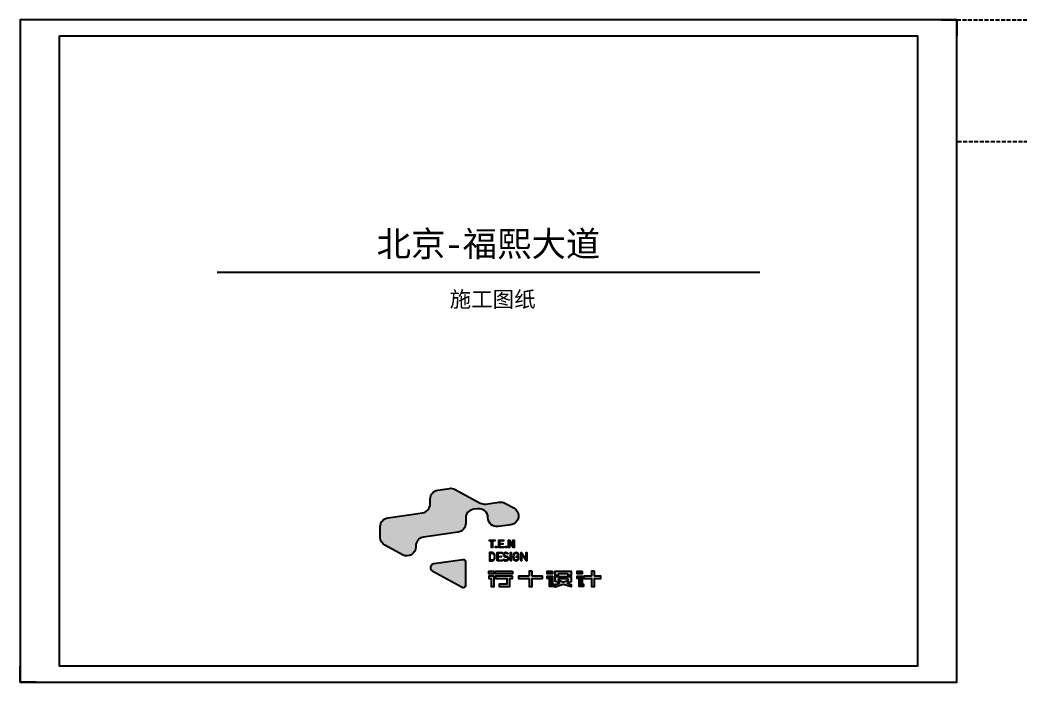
# Paper-space layout '布局' of a CAD drawing. Header units: millimetres. Extents: x -7887 to 894, y 542 to 1297.
# Drawn here: x -7887 to -7253, y 542 to 962 of the extents above; entities that cross this region are included whole.
import ezdxf
from ezdxf.enums import TextEntityAlignment as Align

# ---------------------------------------------------------------- set-up
doc = ezdxf.new("R2010")
doc.units = ezdxf.units.MM
doc.header["$LTSCALE"] = 10
doc.linetypes.add('DASH', pattern=[0.35, 0.25, -0.1])
for name, color, linetype in [('0-118标注', 2, 'Continuous'), ('008-顶面文字标注', 3, 'Continuous'), ('_U+56FE_U+5C42 1', 7, 'Continuous'), ('BJ-材料文字索引', 136, 'DASH'), ('ID_Anno_Dims', 3, 'Continuous'), ('T-TTLB-1', 1, 'Continuous')]:
    doc.layers.add(name, color=color, linetype=linetype)
doc.styles.add('宋体', font='', dxfattribs={"width": 0.8})
doc.styles.get('宋体').set_extended_font_data('SimSun')

psp = doc.layouts.new('布局')

# ---------------------------------------------------------------- hatches: boundary and pattern name
at = {"layer": '_U+56FE_U+5C42 1'}
h = psp.add_hatch(color=8, dxfattribs=at)
h.dxf.hatch_style = 2
edge = h.paths.add_edge_path()
edge.add_spline(control_points=[(-7626.247, 634.894), (-7626.247, 634.894), (-7626.247, 634.894), (-7626.247, 634.894), (-7626.247, 634.894), (-7608.937, 637.326), (-7608.937, 637.326), (-7606.129, 637.721), (-7604.039, 640.121), (-7604.034, 642.957), (-7604.034, 642.957), (-7604.03, 645.211), (-7604.03, 645.211), (-7604.03, 645.211), (-7604.028, 646.202), (-7604.028, 646.202), (-7604.023, 649.038), (-7601.932, 651.438), (-7599.124, 651.833), (-7599.124, 651.833), (-7596.452, 652.208), (-7596.452, 652.208), (-7593.02, 652.69), (-7589.956, 650.022), (-7589.963, 646.557), (-7589.963, 646.557), (-7589.963, 646.557), (-7589.963, 646.557), (-7589.969, 643.091), (-7586.905, 640.423), (-7583.474, 640.905), (-7583.474, 640.905), (-7575.461, 642.031), (-7575.461, 642.031), (-7570.024, 642.795), (-7568.708, 650.052), (-7573.532, 652.676), (-7573.532, 652.676), (-7579.237, 655.78), (-7579.237, 655.78), (-7580.31, 656.363), (-7581.543, 656.587), (-7582.752, 656.417), (-7582.752, 656.417), (-7591.424, 655.198), (-7591.424, 655.198), (-7592.633, 655.028), (-7593.865, 655.251), (-7594.938, 655.835), (-7594.938, 655.835), (-7610.811, 664.47), (-7610.811, 664.47), (-7611.884, 665.053), (-7613.116, 665.277), (-7614.326, 665.107), (-7614.326, 665.107), (-7621.637, 664.079), (-7621.637, 664.079), (-7624.445, 663.684), (-7626.535, 661.284), (-7626.54, 658.449), (-7626.54, 658.449), (-7626.546, 655.203), (-7626.546, 655.203), (-7626.552, 652.367), (-7628.642, 649.967), (-7631.45, 649.573), (-7631.45, 649.573), (-7653.258, 646.508), (-7653.258, 646.508), (-7656.066, 646.113), (-7658.156, 643.713), (-7658.161, 640.878), (-7658.161, 640.878), (-7658.174, 634.029), (-7658.174, 634.029), (-7658.178, 631.938), (-7657.036, 630.014), (-7655.2, 629.015), (-7655.2, 629.015), (-7644.069, 622.959), (-7644.069, 622.959), (-7640.277, 620.897), (-7635.658, 623.636), (-7635.65, 627.953), (-7635.65, 627.953), (-7635.649, 628.631), (-7635.649, 628.631), (-7635.644, 631.467), (-7633.553, 633.867), (-7630.745, 634.261), (-7630.745, 634.261), (-7626.247, 634.894), (-7626.247, 634.894)], knot_values=[0, 0, 0, 0, 1, 1, 1, 2, 2, 2, 3, 3, 3, 4, 4, 4, 5, 5, 5, 6, 6, 6, 7, 7, 7, 8, 8, 8, 9, 9, 9, 10, 10, 10, 11, 11, 11, 12, 12, 12, 13, 13, 13, 14, 14, 14, 15, 15, 15, 16, 16, 16, 17, 17, 17, 18, 18, 18, 19, 19, 19, 20, 20, 20, 21, 21, 21, 22, 22, 22, 23, 23, 23, 24, 24, 24, 25, 25, 25, 26, 26, 26, 27, 27, 27, 28, 28, 28, 29, 29, 29, 30, 30, 30, 31, 31, 31, 31], degree=3, periodic=0)
at = {"layer": '_U+56FE_U+5C42 1', "lineweight": 0}
h = psp.add_hatch(color=8, dxfattribs=at)
h.dxf.hatch_style = 2
h.paths.add_polyline_path([(-7586.794, 631.556), (-7586.794, 627.323), (-7587.795, 627.323), (-7587.795, 631.556), (-7589.134, 631.556), (-7589.134, 632.449), (-7585.455, 632.449), (-7585.455, 631.556)])
h = psp.add_hatch(color=8, dxfattribs=at)
h.dxf.hatch_style = 2
h.paths.add_polyline_path([(-7585.39, 627.323), (-7585.39, 628.388), (-7584.317, 628.388), (-7584.317, 627.323)])
h = psp.add_hatch(color=8, dxfattribs=at)
h.dxf.hatch_style = 2
h.paths.add_polyline_path([(-7583.295, 627.323), (-7583.295, 632.449), (-7579.918, 632.449), (-7579.918, 631.556), (-7582.294, 631.556), (-7582.294, 630.354), (-7580.271, 630.354), (-7580.271, 629.461), (-7582.294, 629.461), (-7582.294, 628.216), (-7579.918, 628.216), (-7579.918, 627.323)])
h = psp.add_hatch(color=8, dxfattribs=at)
h.dxf.hatch_style = 2
h.paths.add_polyline_path([(-7579.111, 627.323), (-7579.111, 628.388), (-7578.039, 628.388), (-7578.039, 627.323)])
h = psp.add_hatch(color=8, dxfattribs=at)
h.dxf.hatch_style = 2
h.paths.add_polyline_path([(-7573.985, 627.323), (-7576.016, 630.469), (-7576.016, 627.323), (-7577.016, 627.323), (-7577.016, 632.449), (-7576.124, 632.449), (-7574.093, 629.31), (-7574.093, 632.449), (-7573.093, 632.449), (-7573.093, 627.323)])
at = {"layer": '_U+56FE_U+5C42 1'}
h = psp.add_hatch(color=8, dxfattribs=at)
h.dxf.hatch_style = 2
edge = h.paths.add_edge_path()
edge.add_spline(control_points=[(-7585.968, 619.701), (-7586.27, 619.4), (-7586.714, 619.235), (-7587.245, 619.235), (-7587.245, 619.235), (-7588.959, 619.235), (-7588.959, 619.235), (-7588.959, 619.235), (-7588.959, 624.341), (-7588.959, 624.341), (-7588.959, 624.341), (-7587.245, 624.341), (-7587.245, 624.341), (-7586.714, 624.341), (-7586.27, 624.176), (-7585.968, 623.875), (-7585.452, 623.358), (-7585.473, 622.548), (-7585.473, 621.859), (-7585.473, 621.171), (-7585.452, 620.217), (-7585.968, 619.701)], knot_values=[0, 0, 0, 0, 1, 1, 1, 2, 2, 2, 3, 3, 3, 4, 4, 4, 5, 5, 5, 6, 6, 6, 7, 7, 7, 7], degree=3, periodic=0)
edge = h.paths.add_edge_path()
edge.add_spline(control_points=[(-7586.241, 623.602), (-7586.535, 623.903), (-7586.929, 623.997), (-7587.338, 623.997), (-7587.338, 623.997), (-7588.571, 623.997), (-7588.571, 623.997), (-7588.571, 623.997), (-7588.571, 619.579), (-7588.571, 619.579), (-7588.571, 619.579), (-7587.338, 619.579), (-7587.338, 619.579), (-7586.929, 619.579), (-7586.535, 619.672), (-7586.241, 619.973), (-7585.832, 620.389), (-7585.861, 621.293), (-7585.861, 621.859), (-7585.861, 622.426), (-7585.832, 623.186), (-7586.241, 623.602)], knot_values=[0, 0, 0, 0, 1, 1, 1, 2, 2, 2, 3, 3, 3, 4, 4, 4, 5, 5, 5, 6, 6, 6, 7, 7, 7, 7], degree=3, periodic=0)
h = psp.add_hatch(color=8, dxfattribs=at)
h.dxf.hatch_style = 2
h.paths.add_polyline_path([(-7584.097, 619.235), (-7584.097, 624.341), (-7580.999, 624.341), (-7580.999, 623.997), (-7583.71, 623.997), (-7583.71, 621.981), (-7581.401, 621.981), (-7581.401, 621.637), (-7583.71, 621.637), (-7583.71, 619.579), (-7580.999, 619.579), (-7580.999, 619.235)])
h = psp.add_hatch(color=8, dxfattribs=at)
h.dxf.hatch_style = 2
h.paths.add_polyline_path([(-7575.6, 619.235), (-7575.6, 624.341), (-7575.213, 624.341), (-7575.213, 619.235)])
h = psp.add_hatch(color=8, dxfattribs=at)
h.dxf.hatch_style = 2
edge = h.paths.add_edge_path()
edge.add_spline(control_points=[(-7570.746, 619.78), (-7571.083, 619.407), (-7571.57, 619.192), (-7572.087, 619.192), (-7572.567, 619.192), (-7573.026, 619.378), (-7573.363, 619.715), (-7573.829, 620.181), (-7573.837, 620.633), (-7573.837, 621.788), (-7573.837, 622.942), (-7573.829, 623.394), (-7573.363, 623.86), (-7573.026, 624.197), (-7572.567, 624.384), (-7572.087, 624.384), (-7571.19, 624.384), (-7570.502, 623.796), (-7570.344, 622.892), (-7570.344, 622.892), (-7570.731, 622.892), (-7570.731, 622.892), (-7570.882, 623.595), (-7571.398, 624.04), (-7572.087, 624.04), (-7572.452, 624.04), (-7572.797, 623.903), (-7573.055, 623.645), (-7573.421, 623.279), (-7573.449, 622.885), (-7573.449, 621.788), (-7573.449, 620.69), (-7573.421, 620.296), (-7573.055, 619.93), (-7572.797, 619.672), (-7572.452, 619.536), (-7572.087, 619.536), (-7571.685, 619.536), (-7571.291, 619.708), (-7571.025, 620.031), (-7570.803, 620.303), (-7570.717, 620.604), (-7570.717, 621.042), (-7570.717, 621.042), (-7570.717, 621.501), (-7570.717, 621.501), (-7570.717, 621.501), (-7572.087, 621.501), (-7572.087, 621.501), (-7572.087, 621.501), (-7572.087, 621.845), (-7572.087, 621.845), (-7572.087, 621.845), (-7570.33, 621.845), (-7570.33, 621.845), (-7570.33, 621.845), (-7570.33, 621.013), (-7570.33, 621.013), (-7570.33, 620.482), (-7570.445, 620.102), (-7570.746, 619.78)], knot_values=[0, 0, 0, 0, 1, 1, 1, 2, 2, 2, 3, 3, 3, 4, 4, 4, 5, 5, 5, 6, 6, 6, 7, 7, 7, 8, 8, 8, 9, 9, 9, 10, 10, 10, 11, 11, 11, 12, 12, 12, 13, 13, 13, 14, 14, 14, 15, 15, 15, 16, 16, 16, 17, 17, 17, 18, 18, 18, 19, 19, 19, 20, 20, 20, 20], degree=3, periodic=0)
h = psp.add_hatch(color=8, dxfattribs=at)
h.dxf.hatch_style = 2
h.paths.add_polyline_path([(-7565.633, 619.235), (-7568.581, 623.674), (-7568.581, 619.235), (-7568.968, 619.235), (-7568.968, 624.341), (-7568.581, 624.341), (-7565.633, 619.916), (-7565.633, 624.341), (-7565.246, 624.341), (-7565.246, 619.235)])
h = psp.add_hatch(color=251, dxfattribs=at)
h.dxf.hatch_style = 2
edge = h.paths.add_edge_path()
edge.add_spline(control_points=[(-7605.755, 619.999), (-7605.755, 619.999), (-7624.34, 617.387), (-7624.34, 617.387), (-7624.67, 617.341), (-7624.975, 617.186), (-7625.211, 616.951), (-7626.819, 615.348), (-7626.294, 613.177), (-7624.764, 612.345), (-7624.764, 612.345), (-7606.263, 602.281), (-7606.263, 602.281), (-7605.32, 601.768), (-7604.17, 602.449), (-7604.168, 603.523), (-7604.168, 603.523), (-7604.14, 618.593), (-7604.14, 618.593), (-7604.139, 619.455), (-7604.901, 620.119), (-7605.755, 619.999)], knot_values=[0, 0, 0, 0, 1, 1, 1, 2, 2, 2, 3, 3, 3, 4, 4, 4, 5, 5, 5, 6, 6, 6, 7, 7, 7, 7], degree=3, periodic=0)
h = psp.add_hatch(color=8, dxfattribs=at)
h.paths.add_polyline_path([(-7574.272, 612.507), (-7574.272, 610.992), (-7585.082, 610.992), (-7585.082, 612.507)])
h.paths.add_polyline_path([(-7586.067, 612.507), (-7586.067, 610.992), (-7589.35, 610.992), (-7589.35, 612.507)])
edge = h.paths.add_edge_path()
edge.add_spline(control_points=[(-7586.067, 609.498), (-7586.067, 609.498), (-7586.067, 609.473), (-7586.067, 609.473), (-7586.067, 609.473), (-7586.067, 602.933), (-7586.067, 602.933), (-7586.067, 602.933), (-7587.961, 602.933), (-7587.961, 602.933), (-7587.961, 602.933), (-7587.961, 607.783), (-7587.961, 607.783), (-7587.961, 607.893), (-7588.05, 607.983), (-7588.161, 607.983), (-7588.161, 607.983), (-7589.35, 607.983), (-7589.35, 607.983), (-7589.35, 607.983), (-7589.35, 609.498), (-7589.35, 609.498), (-7589.35, 609.498), (-7586.067, 609.498), (-7586.067, 609.498)], knot_values=[0, 0, 0, 0, 1, 1, 1, 2, 2, 2, 3, 3, 3, 4, 4, 4, 5, 5, 5, 6, 6, 6, 7, 7, 7, 8, 8, 8, 8], degree=3, periodic=0)
edge = h.paths.add_edge_path()
edge.add_spline(control_points=[(-7574.272, 609.473), (-7574.272, 609.473), (-7574.272, 607.958), (-7574.272, 607.958), (-7574.272, 607.958), (-7575.848, 607.958), (-7575.848, 607.958), (-7575.959, 607.958), (-7576.048, 607.868), (-7576.048, 607.758), (-7576.048, 607.758), (-7576.048, 602.945), (-7576.048, 602.945), (-7576.048, 602.945), (-7582.808, 602.933), (-7582.808, 602.933), (-7582.808, 602.933), (-7582.808, 604.322), (-7582.808, 604.322), (-7582.808, 604.322), (-7578.142, 604.322), (-7578.142, 604.322), (-7578.032, 604.322), (-7577.942, 604.411), (-7577.942, 604.522), (-7577.942, 604.522), (-7577.942, 607.758), (-7577.942, 607.758), (-7577.942, 607.868), (-7578.032, 607.958), (-7578.142, 607.958), (-7578.142, 607.958), (-7585.082, 607.958), (-7585.082, 607.958), (-7585.082, 607.958), (-7585.082, 609.473), (-7585.082, 609.473), (-7585.082, 609.473), (-7574.272, 609.473), (-7574.272, 609.473)], knot_values=[0, 0, 0, 0, 1, 1, 1, 2, 2, 2, 3, 3, 3, 4, 4, 4, 5, 5, 5, 6, 6, 6, 7, 7, 7, 8, 8, 8, 9, 9, 9, 10, 10, 10, 11, 11, 11, 12, 12, 12, 13, 13, 13, 13], degree=3, periodic=0)
h = psp.add_hatch(color=8, dxfattribs=at)
edge = h.paths.add_edge_path()
edge.add_spline(control_points=[(-7561.997, 612.507), (-7561.997, 612.507), (-7561.997, 609.706), (-7561.997, 609.706), (-7561.997, 609.584), (-7561.899, 609.485), (-7561.777, 609.485), (-7561.777, 609.485), (-7555.42, 609.485), (-7555.42, 609.485), (-7555.42, 609.485), (-7555.42, 607.97), (-7555.42, 607.97), (-7555.42, 607.97), (-7561.777, 607.97), (-7561.777, 607.97), (-7561.899, 607.97), (-7561.997, 607.871), (-7561.997, 607.75), (-7561.997, 607.75), (-7561.997, 602.933), (-7561.997, 602.933), (-7561.997, 602.933), (-7563.891, 602.933), (-7563.891, 602.933), (-7563.891, 602.933), (-7563.891, 607.75), (-7563.891, 607.75), (-7563.891, 607.871), (-7563.99, 607.97), (-7564.112, 607.97), (-7564.112, 607.97), (-7570.469, 607.97), (-7570.469, 607.97), (-7570.469, 607.97), (-7570.469, 609.485), (-7570.469, 609.485), (-7570.469, 609.485), (-7564.112, 609.485), (-7564.112, 609.485), (-7563.99, 609.485), (-7563.891, 609.584), (-7563.891, 609.706), (-7563.891, 609.706), (-7563.891, 612.507), (-7563.891, 612.507), (-7563.891, 612.507), (-7561.997, 612.507), (-7561.997, 612.507)], knot_values=[0, 0, 0, 0, 1, 1, 1, 2, 2, 2, 3, 3, 3, 4, 4, 4, 5, 5, 5, 6, 6, 6, 7, 7, 7, 8, 8, 8, 9, 9, 9, 10, 10, 10, 11, 11, 11, 12, 12, 12, 13, 13, 13, 14, 14, 14, 15, 15, 15, 16, 16, 16, 16], degree=3, periodic=0)
for points in [[(-7549.036, 612.507), (-7549.036, 610.992), (-7552.318, 610.992), (-7552.318, 612.507)], [(-7530.155, 612.507), (-7530.155, 610.992), (-7533.438, 610.992), (-7533.438, 612.507)]]:
    psp.add_hatch(color=8, dxfattribs=at).paths.add_polyline_path(points)
h = psp.add_hatch(color=8, dxfattribs=at)
edge = h.paths.add_edge_path()
edge.add_spline(control_points=[(-7548.836, 604.448), (-7548.946, 604.448), (-7549.036, 604.537), (-7549.036, 604.648), (-7549.036, 604.648), (-7549.036, 609.473), (-7549.036, 609.473), (-7549.036, 609.473), (-7549.036, 609.498), (-7549.036, 609.498), (-7549.036, 609.498), (-7552.318, 609.498), (-7552.318, 609.498), (-7552.318, 609.498), (-7552.318, 607.983), (-7552.318, 607.983), (-7552.318, 607.983), (-7551.13, 607.983), (-7551.13, 607.983), (-7551.019, 607.983), (-7550.93, 607.893), (-7550.93, 607.783), (-7550.93, 607.783), (-7550.93, 602.933), (-7550.93, 602.933), (-7550.93, 602.933), (-7550.918, 602.933), (-7550.918, 602.933), (-7550.918, 602.933), (-7549.036, 602.933), (-7549.036, 602.933), (-7549.036, 602.933), (-7548.227, 602.933), (-7548.227, 602.933), (-7548.227, 602.933), (-7548.227, 604.448), (-7548.227, 604.448), (-7548.227, 604.448), (-7548.836, 604.448), (-7548.836, 604.448)], knot_values=[0, 0, 0, 0, 1, 1, 1, 2, 2, 2, 3, 3, 3, 4, 4, 4, 5, 5, 5, 6, 6, 6, 7, 7, 7, 8, 8, 8, 9, 9, 9, 10, 10, 10, 11, 11, 11, 12, 12, 12, 13, 13, 13, 13], degree=3, periodic=0)
h = psp.add_hatch(color=8, dxfattribs=at)
edge = h.paths.add_edge_path()
edge.add_spline(control_points=[(-7547.227, 612.507), (-7547.227, 612.507), (-7547.227, 612.507), (-7547.227, 612.507), (-7547.227, 612.507), (-7547.235, 612.507), (-7547.235, 612.507), (-7547.235, 612.507), (-7547.235, 612.496), (-7547.235, 612.496), (-7547.235, 612.496), (-7547.235, 609.887), (-7547.235, 609.887), (-7547.235, 609.887), (-7547.235, 609.876), (-7547.235, 609.876), (-7547.235, 609.876), (-7545.352, 609.876), (-7545.352, 609.876), (-7545.352, 609.876), (-7545.352, 610.792), (-7545.352, 610.792), (-7545.352, 610.902), (-7545.262, 610.992), (-7545.152, 610.992), (-7545.152, 610.992), (-7539.323, 610.992), (-7539.323, 610.992), (-7539.213, 610.992), (-7539.123, 610.902), (-7539.123, 610.792), (-7539.123, 610.792), (-7539.123, 609.876), (-7539.123, 609.876), (-7539.123, 609.876), (-7537.24, 609.876), (-7537.24, 609.876), (-7537.24, 609.876), (-7537.24, 609.887), (-7537.24, 609.887), (-7537.24, 609.887), (-7537.24, 610.992), (-7537.24, 610.992), (-7537.24, 610.992), (-7537.24, 612.496), (-7537.24, 612.496), (-7537.24, 612.496), (-7537.24, 612.507), (-7537.24, 612.507), (-7537.24, 612.507), (-7537.24, 612.507), (-7537.24, 612.507), (-7537.24, 612.507), (-7547.227, 612.507), (-7547.227, 612.507)], knot_values=[0, 0, 0, 0, 1, 1, 1, 2, 2, 2, 3, 3, 3, 4, 4, 4, 5, 5, 5, 6, 6, 6, 7, 7, 7, 8, 8, 8, 9, 9, 9, 10, 10, 10, 11, 11, 11, 12, 12, 12, 13, 13, 13, 14, 14, 14, 15, 15, 15, 16, 16, 16, 17, 17, 17, 18, 18, 18, 18], degree=3, periodic=0)
h = psp.add_hatch(color=8, dxfattribs=at)
edge = h.paths.add_edge_path()
edge.add_spline(control_points=[(-7537.24, 609.24), (-7537.24, 609.24), (-7537.241, 609.24), (-7537.241, 609.24), (-7537.241, 609.24), (-7539.123, 609.24), (-7539.123, 609.24), (-7539.123, 609.24), (-7545.352, 609.24), (-7545.352, 609.24), (-7545.352, 609.24), (-7547.227, 609.24), (-7547.227, 609.24), (-7547.227, 609.24), (-7547.235, 609.24), (-7547.235, 609.24), (-7547.235, 609.24), (-7547.235, 606.231), (-7547.235, 606.231), (-7547.235, 606.231), (-7547.227, 606.231), (-7547.227, 606.231), (-7547.227, 606.231), (-7547.227, 605.97), (-7547.227, 605.97), (-7547.227, 605.97), (-7544.618, 605.094), (-7544.618, 605.094), (-7544.563, 605.076), (-7544.563, 604.999), (-7544.618, 604.981), (-7544.618, 604.981), (-7547.235, 604.102), (-7547.235, 604.102), (-7547.235, 604.102), (-7547.235, 602.52), (-7547.235, 602.52), (-7547.235, 602.52), (-7542.156, 604.225), (-7542.156, 604.225), (-7542.115, 604.239), (-7542.07, 604.239), (-7542.029, 604.225), (-7542.029, 604.225), (-7537.24, 602.617), (-7537.24, 602.617), (-7537.24, 602.617), (-7537.24, 604.199), (-7537.24, 604.199), (-7537.24, 604.199), (-7539.567, 604.981), (-7539.567, 604.981), (-7539.622, 604.999), (-7539.622, 605.076), (-7539.567, 605.094), (-7539.567, 605.094), (-7537.24, 605.876), (-7537.24, 605.876), (-7537.24, 605.876), (-7537.24, 606.231), (-7537.24, 606.231), (-7537.24, 606.231), (-7537.24, 606.231), (-7537.24, 606.231), (-7537.24, 606.231), (-7537.24, 609.24), (-7537.24, 609.24)], knot_values=[0, 0, 0, 0, 1, 1, 1, 2, 2, 2, 3, 3, 3, 4, 4, 4, 5, 5, 5, 6, 6, 6, 7, 7, 7, 8, 8, 8, 9, 9, 9, 10, 10, 10, 11, 11, 11, 12, 12, 12, 13, 13, 13, 14, 14, 14, 15, 15, 15, 16, 16, 16, 17, 17, 17, 18, 18, 18, 19, 19, 19, 20, 20, 20, 21, 21, 21, 22, 22, 22, 22], degree=3, periodic=0)
edge = h.paths.add_edge_path()
edge.add_spline(control_points=[(-7542.156, 605.85), (-7542.156, 605.85), (-7545.216, 606.877), (-7545.216, 606.877), (-7545.297, 606.905), (-7545.352, 606.981), (-7545.352, 607.067), (-7545.352, 607.067), (-7545.352, 607.525), (-7545.352, 607.525), (-7545.352, 607.636), (-7545.263, 607.725), (-7545.152, 607.725), (-7545.152, 607.725), (-7539.323, 607.725), (-7539.323, 607.725), (-7539.212, 607.725), (-7539.123, 607.636), (-7539.123, 607.525), (-7539.123, 607.525), (-7539.123, 606.97), (-7539.123, 606.97), (-7539.123, 606.884), (-7539.178, 606.807), (-7539.259, 606.78), (-7539.259, 606.78), (-7542.029, 605.85), (-7542.029, 605.85), (-7542.07, 605.836), (-7542.115, 605.836), (-7542.156, 605.85)], knot_values=[0, 0, 0, 0, 1, 1, 1, 2, 2, 2, 3, 3, 3, 4, 4, 4, 5, 5, 5, 6, 6, 6, 7, 7, 7, 8, 8, 8, 9, 9, 9, 10, 10, 10, 10], degree=3, periodic=0)
h = psp.add_hatch(color=8, dxfattribs=at)
edge = h.paths.add_edge_path()
edge.add_spline(control_points=[(-7529.955, 604.448), (-7530.066, 604.448), (-7530.155, 604.537), (-7530.155, 604.648), (-7530.155, 604.648), (-7530.155, 609.473), (-7530.155, 609.473), (-7530.155, 609.473), (-7530.155, 609.498), (-7530.155, 609.498), (-7530.155, 609.498), (-7533.438, 609.498), (-7533.438, 609.498), (-7533.438, 609.498), (-7533.438, 607.983), (-7533.438, 607.983), (-7533.438, 607.983), (-7532.249, 607.983), (-7532.249, 607.983), (-7532.138, 607.983), (-7532.049, 607.893), (-7532.049, 607.783), (-7532.049, 607.783), (-7532.049, 602.933), (-7532.049, 602.933), (-7532.049, 602.933), (-7532.038, 602.933), (-7532.038, 602.933), (-7532.038, 602.933), (-7530.155, 602.933), (-7530.155, 602.933), (-7530.155, 602.933), (-7529.347, 602.933), (-7529.347, 602.933), (-7529.347, 602.933), (-7529.347, 604.448), (-7529.347, 604.448), (-7529.347, 604.448), (-7529.955, 604.448), (-7529.955, 604.448)], knot_values=[0, 0, 0, 0, 1, 1, 1, 2, 2, 2, 3, 3, 3, 4, 4, 4, 5, 5, 5, 6, 6, 6, 7, 7, 7, 8, 8, 8, 9, 9, 9, 10, 10, 10, 11, 11, 11, 12, 12, 12, 13, 13, 13, 13], degree=3, periodic=0)
h = psp.add_hatch(color=8, dxfattribs=at)
edge = h.paths.add_edge_path()
edge.add_spline(control_points=[(-7522.366, 612.507), (-7522.366, 612.507), (-7522.366, 609.685), (-7522.366, 609.685), (-7522.366, 609.575), (-7522.277, 609.485), (-7522.166, 609.485), (-7522.166, 609.485), (-7518.389, 609.485), (-7518.389, 609.485), (-7518.389, 609.485), (-7518.389, 607.97), (-7518.389, 607.97), (-7518.389, 607.97), (-7522.166, 607.97), (-7522.166, 607.97), (-7522.277, 607.97), (-7522.366, 607.881), (-7522.366, 607.77), (-7522.366, 607.77), (-7522.366, 602.933), (-7522.366, 602.933), (-7522.366, 602.933), (-7524.26, 602.933), (-7524.26, 602.933), (-7524.26, 602.933), (-7524.26, 607.77), (-7524.26, 607.77), (-7524.26, 607.881), (-7524.35, 607.97), (-7524.46, 607.97), (-7524.46, 607.97), (-7529.196, 607.97), (-7529.196, 607.97), (-7529.196, 607.97), (-7529.196, 609.485), (-7529.196, 609.485), (-7529.196, 609.485), (-7524.46, 609.485), (-7524.46, 609.485), (-7524.35, 609.485), (-7524.26, 609.575), (-7524.26, 609.685), (-7524.26, 609.685), (-7524.26, 612.507), (-7524.26, 612.507), (-7524.26, 612.507), (-7522.366, 612.507), (-7522.366, 612.507)], knot_values=[0, 0, 0, 0, 1, 1, 1, 2, 2, 2, 3, 3, 3, 4, 4, 4, 5, 5, 5, 6, 6, 6, 7, 7, 7, 8, 8, 8, 9, 9, 9, 10, 10, 10, 11, 11, 11, 12, 12, 12, 13, 13, 13, 14, 14, 14, 15, 15, 15, 16, 16, 16, 16], degree=3, periodic=0)

# ---------------------------------------------------------------- linework, layer by layer
at = {"layer": '0-118标注', "color": 8}
psp.add_line((-7761.605, 802.276), (-7417.605, 802.276), dxfattribs=at)
at = {"layer": '008-顶面文字标注', "color": 8}
psp.add_lwpolyline([(-7886.605, 542.276), (-7292.605, 542.276), (-7292.605, 962.276), (-7886.605, 962.276)], close=True, dxfattribs=at)
at = {"layer": '_U+56FE_U+5C42 1', "color": 8, "lineweight": 0}
for points in [[(-7586.794, 631.556), (-7586.794, 627.323), (-7587.795, 627.323), (-7587.795, 631.556), (-7589.134, 631.556), (-7589.134, 632.449), (-7585.455, 632.449), (-7585.455, 631.556), (-7586.794, 631.556)], [(-7585.39, 627.323), (-7585.39, 628.388), (-7584.317, 628.388), (-7584.317, 627.323), (-7585.39, 627.323)], [(-7583.295, 627.323), (-7583.295, 632.449), (-7579.918, 632.449), (-7579.918, 631.556), (-7582.294, 631.556), (-7582.294, 630.354), (-7580.271, 630.354), (-7580.271, 629.461), (-7582.294, 629.461), (-7582.294, 628.216), (-7579.918, 628.216), (-7579.918, 627.323), (-7583.295, 627.323)], [(-7579.111, 627.323), (-7579.111, 628.388), (-7578.039, 628.388), (-7578.039, 627.323), (-7579.111, 627.323)], [(-7573.985, 627.323), (-7576.016, 630.469), (-7576.016, 627.323), (-7577.016, 627.323), (-7577.016, 632.449), (-7576.124, 632.449), (-7574.093, 629.31), (-7574.093, 632.449), (-7573.093, 632.449), (-7573.093, 627.323), (-7573.985, 627.323)]]:
    psp.add_lwpolyline(points, dxfattribs=at)
at = {"layer": '_U+56FE_U+5C42 1', "color": 8}
for points in [[(-7584.097, 619.235), (-7584.097, 624.341), (-7580.999, 624.341), (-7580.999, 623.997), (-7583.71, 623.997), (-7583.71, 621.981), (-7581.401, 621.981), (-7581.401, 621.637), (-7583.71, 621.637), (-7583.71, 619.579), (-7580.999, 619.579), (-7580.999, 619.235), (-7584.097, 619.235)], [(-7575.6, 619.235), (-7575.6, 624.341), (-7575.213, 624.341), (-7575.213, 619.235), (-7575.6, 619.235)], [(-7565.633, 619.235), (-7568.581, 623.674), (-7568.581, 619.235), (-7568.968, 619.235), (-7568.968, 624.341), (-7568.581, 624.341), (-7565.633, 619.916), (-7565.633, 624.341), (-7565.246, 624.341), (-7565.246, 619.235), (-7565.633, 619.235)], [(-7586.067, 612.507), (-7586.067, 610.992), (-7589.35, 610.992), (-7589.35, 612.507), (-7586.067, 612.507)], [(-7574.272, 612.507), (-7574.272, 610.992), (-7585.082, 610.992), (-7585.082, 612.507), (-7574.272, 612.507)], [(-7549.036, 612.507), (-7549.036, 610.992), (-7552.318, 610.992), (-7552.318, 612.507), (-7549.036, 612.507)], [(-7530.155, 612.507), (-7530.155, 610.992), (-7533.438, 610.992), (-7533.438, 612.507), (-7530.155, 612.507)]]:
    psp.add_lwpolyline(points, dxfattribs=at)
for points, knots in [([(-7626.247, 634.894), (-7626.247, 634.894), (-7626.247, 634.894), (-7626.247, 634.894), (-7626.247, 634.894), (-7608.937, 637.326), (-7608.937, 637.326), (-7606.129, 637.721), (-7604.039, 640.121), (-7604.034, 642.957), (-7604.034, 642.957), (-7604.03, 645.211), (-7604.03, 645.211), (-7604.03, 645.211), (-7604.028, 646.202), (-7604.028, 646.202), (-7604.023, 649.038), (-7601.932, 651.438), (-7599.124, 651.833), (-7599.124, 651.833), (-7596.452, 652.208), (-7596.452, 652.208), (-7593.02, 652.69), (-7589.956, 650.022), (-7589.963, 646.557), (-7589.963, 646.557), (-7589.963, 646.557), (-7589.963, 646.557), (-7589.969, 643.091), (-7586.905, 640.423), (-7583.474, 640.905), (-7583.474, 640.905), (-7575.461, 642.031), (-7575.461, 642.031), (-7570.024, 642.795), (-7568.708, 650.052), (-7573.532, 652.676), (-7573.532, 652.676), (-7579.237, 655.78), (-7579.237, 655.78), (-7580.31, 656.363), (-7581.543, 656.587), (-7582.752, 656.417), (-7582.752, 656.417), (-7591.424, 655.198), (-7591.424, 655.198), (-7592.633, 655.028), (-7593.865, 655.251), (-7594.938, 655.835), (-7594.938, 655.835), (-7610.811, 664.47), (-7610.811, 664.47), (-7611.884, 665.053), (-7613.116, 665.277), (-7614.326, 665.107), (-7614.326, 665.107), (-7621.637, 664.079), (-7621.637, 664.079), (-7624.445, 663.684), (-7626.535, 661.284), (-7626.54, 658.449), (-7626.54, 658.449), (-7626.546, 655.203), (-7626.546, 655.203), (-7626.552, 652.367), (-7628.642, 649.967), (-7631.45, 649.573), (-7631.45, 649.573), (-7653.258, 646.508), (-7653.258, 646.508), (-7656.066, 646.113), (-7658.156, 643.713), (-7658.161, 640.878), (-7658.161, 640.878), (-7658.174, 634.029), (-7658.174, 634.029), (-7658.178, 631.938), (-7657.036, 630.014), (-7655.2, 629.015), (-7655.2, 629.015), (-7644.069, 622.959), (-7644.069, 622.959), (-7640.277, 620.897), (-7635.658, 623.636), (-7635.65, 627.953), (-7635.65, 627.953), (-7635.649, 628.631), (-7635.649, 628.631), (-7635.644, 631.467), (-7633.553, 633.867), (-7630.745, 634.261), (-7630.745, 634.261), (-7626.247, 634.894), (-7626.247, 634.894)], [0, 0, 0, 0, 1, 1, 1, 2, 2, 2, 3, 3, 3, 4, 4, 4, 5, 5, 5, 6, 6, 6, 7, 7, 7, 8, 8, 8, 9, 9, 9, 10, 10, 10, 11, 11, 11, 12, 12, 12, 13, 13, 13, 14, 14, 14, 15, 15, 15, 16, 16, 16, 17, 17, 17, 18, 18, 18, 19, 19, 19, 20, 20, 20, 21, 21, 21, 22, 22, 22, 23, 23, 23, 24, 24, 24, 25, 25, 25, 26, 26, 26, 27, 27, 27, 28, 28, 28, 29, 29, 29, 30, 30, 30, 31, 31, 31, 31]), ([(-7585.968, 619.701), (-7586.27, 619.4), (-7586.714, 619.235), (-7587.245, 619.235), (-7587.245, 619.235), (-7588.959, 619.235), (-7588.959, 619.235), (-7588.959, 619.235), (-7588.959, 624.341), (-7588.959, 624.341), (-7588.959, 624.341), (-7587.245, 624.341), (-7587.245, 624.341), (-7586.714, 624.341), (-7586.27, 624.176), (-7585.968, 623.875), (-7585.452, 623.358), (-7585.473, 622.548), (-7585.473, 621.859), (-7585.473, 621.171), (-7585.452, 620.217), (-7585.968, 619.701)], [0, 0, 0, 0, 1, 1, 1, 2, 2, 2, 3, 3, 3, 4, 4, 4, 5, 5, 5, 6, 6, 6, 7, 7, 7, 7]), ([(-7586.241, 623.602), (-7586.535, 623.903), (-7586.929, 623.997), (-7587.338, 623.997), (-7587.338, 623.997), (-7588.571, 623.997), (-7588.571, 623.997), (-7588.571, 623.997), (-7588.571, 619.579), (-7588.571, 619.579), (-7588.571, 619.579), (-7587.338, 619.579), (-7587.338, 619.579), (-7586.929, 619.579), (-7586.535, 619.672), (-7586.241, 619.973), (-7585.832, 620.389), (-7585.861, 621.293), (-7585.861, 621.859), (-7585.861, 622.426), (-7585.832, 623.186), (-7586.241, 623.602)], [0, 0, 0, 0, 1, 1, 1, 2, 2, 2, 3, 3, 3, 4, 4, 4, 5, 5, 5, 6, 6, 6, 7, 7, 7, 7]), ([(-7578.533, 619.192), (-7579.293, 619.192), (-7579.766, 619.4), (-7580.232, 619.866), (-7580.232, 619.866), (-7579.96, 620.138), (-7579.96, 620.138), (-7579.501, 619.679), (-7579.128, 619.536), (-7578.511, 619.536), (-7577.708, 619.536), (-7577.199, 619.923), (-7577.199, 620.59), (-7577.199, 620.891), (-7577.292, 621.142), (-7577.479, 621.307), (-7577.665, 621.465), (-7577.802, 621.515), (-7578.217, 621.58), (-7578.217, 621.58), (-7578.812, 621.673), (-7578.812, 621.673), (-7579.2, 621.73), (-7579.508, 621.859), (-7579.723, 622.046), (-7579.996, 622.275), (-7580.125, 622.591), (-7580.125, 622.985), (-7580.125, 623.839), (-7579.515, 624.384), (-7578.54, 624.384), (-7577.909, 624.384), (-7577.507, 624.212), (-7577.07, 623.832), (-7577.07, 623.832), (-7577.321, 623.581), (-7577.321, 623.581), (-7577.636, 623.86), (-7577.952, 624.054), (-7578.562, 624.054), (-7579.3, 624.054), (-7579.745, 623.645), (-7579.745, 623), (-7579.745, 622.706), (-7579.659, 622.483), (-7579.48, 622.333), (-7579.3, 622.182), (-7579.006, 622.06), (-7578.72, 622.017), (-7578.72, 622.017), (-7578.167, 621.931), (-7578.167, 621.931), (-7577.687, 621.859), (-7577.471, 621.773), (-7577.256, 621.594), (-7576.977, 621.365), (-7576.812, 621.013), (-7576.812, 620.604), (-7576.812, 619.744), (-7577.471, 619.192), (-7578.533, 619.192)], [0, 0, 0, 0, 1, 1, 1, 2, 2, 2, 3, 3, 3, 4, 4, 4, 5, 5, 5, 6, 6, 6, 7, 7, 7, 8, 8, 8, 9, 9, 9, 10, 10, 10, 11, 11, 11, 12, 12, 12, 13, 13, 13, 14, 14, 14, 15, 15, 15, 16, 16, 16, 17, 17, 17, 18, 18, 18, 19, 19, 19, 20, 20, 20, 20]), ([(-7570.746, 619.78), (-7571.083, 619.407), (-7571.57, 619.192), (-7572.087, 619.192), (-7572.567, 619.192), (-7573.026, 619.378), (-7573.363, 619.715), (-7573.829, 620.181), (-7573.837, 620.633), (-7573.837, 621.788), (-7573.837, 622.942), (-7573.829, 623.394), (-7573.363, 623.86), (-7573.026, 624.197), (-7572.567, 624.384), (-7572.087, 624.384), (-7571.19, 624.384), (-7570.502, 623.796), (-7570.344, 622.892), (-7570.344, 622.892), (-7570.731, 622.892), (-7570.731, 622.892), (-7570.882, 623.595), (-7571.398, 624.04), (-7572.087, 624.04), (-7572.452, 624.04), (-7572.797, 623.903), (-7573.055, 623.645), (-7573.421, 623.279), (-7573.449, 622.885), (-7573.449, 621.788), (-7573.449, 620.69), (-7573.421, 620.296), (-7573.055, 619.93), (-7572.797, 619.672), (-7572.452, 619.536), (-7572.087, 619.536), (-7571.685, 619.536), (-7571.291, 619.708), (-7571.025, 620.031), (-7570.803, 620.303), (-7570.717, 620.604), (-7570.717, 621.042), (-7570.717, 621.042), (-7570.717, 621.501), (-7570.717, 621.501), (-7570.717, 621.501), (-7572.087, 621.501), (-7572.087, 621.501), (-7572.087, 621.501), (-7572.087, 621.845), (-7572.087, 621.845), (-7572.087, 621.845), (-7570.33, 621.845), (-7570.33, 621.845), (-7570.33, 621.845), (-7570.33, 621.013), (-7570.33, 621.013), (-7570.33, 620.482), (-7570.445, 620.102), (-7570.746, 619.78)], [0, 0, 0, 0, 1, 1, 1, 2, 2, 2, 3, 3, 3, 4, 4, 4, 5, 5, 5, 6, 6, 6, 7, 7, 7, 8, 8, 8, 9, 9, 9, 10, 10, 10, 11, 11, 11, 12, 12, 12, 13, 13, 13, 14, 14, 14, 15, 15, 15, 16, 16, 16, 17, 17, 17, 18, 18, 18, 19, 19, 19, 20, 20, 20, 20]), ([(-7586.067, 609.498), (-7586.067, 609.498), (-7586.067, 609.473), (-7586.067, 609.473), (-7586.067, 609.473), (-7586.067, 602.933), (-7586.067, 602.933), (-7586.067, 602.933), (-7587.961, 602.933), (-7587.961, 602.933), (-7587.961, 602.933), (-7587.961, 607.783), (-7587.961, 607.783), (-7587.961, 607.893), (-7588.05, 607.983), (-7588.161, 607.983), (-7588.161, 607.983), (-7589.35, 607.983), (-7589.35, 607.983), (-7589.35, 607.983), (-7589.35, 609.498), (-7589.35, 609.498), (-7589.35, 609.498), (-7586.067, 609.498), (-7586.067, 609.498)], [0, 0, 0, 0, 1, 1, 1, 2, 2, 2, 3, 3, 3, 4, 4, 4, 5, 5, 5, 6, 6, 6, 7, 7, 7, 8, 8, 8, 8]), ([(-7574.272, 609.473), (-7574.272, 609.473), (-7574.272, 607.958), (-7574.272, 607.958), (-7574.272, 607.958), (-7575.848, 607.958), (-7575.848, 607.958), (-7575.959, 607.958), (-7576.048, 607.868), (-7576.048, 607.758), (-7576.048, 607.758), (-7576.048, 602.945), (-7576.048, 602.945), (-7576.048, 602.945), (-7582.808, 602.933), (-7582.808, 602.933), (-7582.808, 602.933), (-7582.808, 604.322), (-7582.808, 604.322), (-7582.808, 604.322), (-7578.142, 604.322), (-7578.142, 604.322), (-7578.032, 604.322), (-7577.942, 604.411), (-7577.942, 604.522), (-7577.942, 604.522), (-7577.942, 607.758), (-7577.942, 607.758), (-7577.942, 607.868), (-7578.032, 607.958), (-7578.142, 607.958), (-7578.142, 607.958), (-7585.082, 607.958), (-7585.082, 607.958), (-7585.082, 607.958), (-7585.082, 609.473), (-7585.082, 609.473), (-7585.082, 609.473), (-7574.272, 609.473), (-7574.272, 609.473)], [0, 0, 0, 0, 1, 1, 1, 2, 2, 2, 3, 3, 3, 4, 4, 4, 5, 5, 5, 6, 6, 6, 7, 7, 7, 8, 8, 8, 9, 9, 9, 10, 10, 10, 11, 11, 11, 12, 12, 12, 13, 13, 13, 13]), ([(-7561.997, 612.507), (-7561.997, 612.507), (-7561.997, 609.706), (-7561.997, 609.706), (-7561.997, 609.584), (-7561.899, 609.485), (-7561.777, 609.485), (-7561.777, 609.485), (-7555.42, 609.485), (-7555.42, 609.485), (-7555.42, 609.485), (-7555.42, 607.97), (-7555.42, 607.97), (-7555.42, 607.97), (-7561.777, 607.97), (-7561.777, 607.97), (-7561.899, 607.97), (-7561.997, 607.871), (-7561.997, 607.75), (-7561.997, 607.75), (-7561.997, 602.933), (-7561.997, 602.933), (-7561.997, 602.933), (-7563.891, 602.933), (-7563.891, 602.933), (-7563.891, 602.933), (-7563.891, 607.75), (-7563.891, 607.75), (-7563.891, 607.871), (-7563.99, 607.97), (-7564.112, 607.97), (-7564.112, 607.97), (-7570.469, 607.97), (-7570.469, 607.97), (-7570.469, 607.97), (-7570.469, 609.485), (-7570.469, 609.485), (-7570.469, 609.485), (-7564.112, 609.485), (-7564.112, 609.485), (-7563.99, 609.485), (-7563.891, 609.584), (-7563.891, 609.706), (-7563.891, 609.706), (-7563.891, 612.507), (-7563.891, 612.507), (-7563.891, 612.507), (-7561.997, 612.507), (-7561.997, 612.507)], [0, 0, 0, 0, 1, 1, 1, 2, 2, 2, 3, 3, 3, 4, 4, 4, 5, 5, 5, 6, 6, 6, 7, 7, 7, 8, 8, 8, 9, 9, 9, 10, 10, 10, 11, 11, 11, 12, 12, 12, 13, 13, 13, 14, 14, 14, 15, 15, 15, 16, 16, 16, 16]), ([(-7548.836, 604.448), (-7548.946, 604.448), (-7549.036, 604.537), (-7549.036, 604.648), (-7549.036, 604.648), (-7549.036, 609.473), (-7549.036, 609.473), (-7549.036, 609.473), (-7549.036, 609.498), (-7549.036, 609.498), (-7549.036, 609.498), (-7552.318, 609.498), (-7552.318, 609.498), (-7552.318, 609.498), (-7552.318, 607.983), (-7552.318, 607.983), (-7552.318, 607.983), (-7551.13, 607.983), (-7551.13, 607.983), (-7551.019, 607.983), (-7550.93, 607.893), (-7550.93, 607.783), (-7550.93, 607.783), (-7550.93, 602.933), (-7550.93, 602.933), (-7550.93, 602.933), (-7550.918, 602.933), (-7550.918, 602.933), (-7550.918, 602.933), (-7549.036, 602.933), (-7549.036, 602.933), (-7549.036, 602.933), (-7548.227, 602.933), (-7548.227, 602.933), (-7548.227, 602.933), (-7548.227, 604.448), (-7548.227, 604.448), (-7548.227, 604.448), (-7548.836, 604.448), (-7548.836, 604.448)], [0, 0, 0, 0, 1, 1, 1, 2, 2, 2, 3, 3, 3, 4, 4, 4, 5, 5, 5, 6, 6, 6, 7, 7, 7, 8, 8, 8, 9, 9, 9, 10, 10, 10, 11, 11, 11, 12, 12, 12, 13, 13, 13, 13]), ([(-7547.227, 612.507), (-7547.227, 612.507), (-7547.227, 612.507), (-7547.227, 612.507), (-7547.227, 612.507), (-7547.235, 612.507), (-7547.235, 612.507), (-7547.235, 612.507), (-7547.235, 612.496), (-7547.235, 612.496), (-7547.235, 612.496), (-7547.235, 609.887), (-7547.235, 609.887), (-7547.235, 609.887), (-7547.235, 609.876), (-7547.235, 609.876), (-7547.235, 609.876), (-7545.352, 609.876), (-7545.352, 609.876), (-7545.352, 609.876), (-7545.352, 610.792), (-7545.352, 610.792), (-7545.352, 610.902), (-7545.262, 610.992), (-7545.152, 610.992), (-7545.152, 610.992), (-7539.323, 610.992), (-7539.323, 610.992), (-7539.213, 610.992), (-7539.123, 610.902), (-7539.123, 610.792), (-7539.123, 610.792), (-7539.123, 609.876), (-7539.123, 609.876), (-7539.123, 609.876), (-7537.24, 609.876), (-7537.24, 609.876), (-7537.24, 609.876), (-7537.24, 609.887), (-7537.24, 609.887), (-7537.24, 609.887), (-7537.24, 610.992), (-7537.24, 610.992), (-7537.24, 610.992), (-7537.24, 612.496), (-7537.24, 612.496), (-7537.24, 612.496), (-7537.24, 612.507), (-7537.24, 612.507), (-7537.24, 612.507), (-7537.24, 612.507), (-7537.24, 612.507), (-7537.24, 612.507), (-7547.227, 612.507), (-7547.227, 612.507)], [0, 0, 0, 0, 1, 1, 1, 2, 2, 2, 3, 3, 3, 4, 4, 4, 5, 5, 5, 6, 6, 6, 7, 7, 7, 8, 8, 8, 9, 9, 9, 10, 10, 10, 11, 11, 11, 12, 12, 12, 13, 13, 13, 14, 14, 14, 15, 15, 15, 16, 16, 16, 17, 17, 17, 18, 18, 18, 18]), ([(-7537.24, 609.24), (-7537.24, 609.24), (-7537.241, 609.24), (-7537.241, 609.24), (-7537.241, 609.24), (-7539.123, 609.24), (-7539.123, 609.24), (-7539.123, 609.24), (-7545.352, 609.24), (-7545.352, 609.24), (-7545.352, 609.24), (-7547.227, 609.24), (-7547.227, 609.24), (-7547.227, 609.24), (-7547.235, 609.24), (-7547.235, 609.24), (-7547.235, 609.24), (-7547.235, 606.231), (-7547.235, 606.231), (-7547.235, 606.231), (-7547.227, 606.231), (-7547.227, 606.231), (-7547.227, 606.231), (-7547.227, 605.97), (-7547.227, 605.97), (-7547.227, 605.97), (-7544.618, 605.094), (-7544.618, 605.094), (-7544.563, 605.076), (-7544.563, 604.999), (-7544.618, 604.981), (-7544.618, 604.981), (-7547.235, 604.102), (-7547.235, 604.102), (-7547.235, 604.102), (-7547.235, 602.52), (-7547.235, 602.52), (-7547.235, 602.52), (-7542.156, 604.225), (-7542.156, 604.225), (-7542.115, 604.239), (-7542.07, 604.239), (-7542.029, 604.225), (-7542.029, 604.225), (-7537.24, 602.617), (-7537.24, 602.617), (-7537.24, 602.617), (-7537.24, 604.199), (-7537.24, 604.199), (-7537.24, 604.199), (-7539.567, 604.981), (-7539.567, 604.981), (-7539.622, 604.999), (-7539.622, 605.076), (-7539.567, 605.094), (-7539.567, 605.094), (-7537.24, 605.876), (-7537.24, 605.876), (-7537.24, 605.876), (-7537.24, 606.231), (-7537.24, 606.231), (-7537.24, 606.231), (-7537.24, 606.231), (-7537.24, 606.231), (-7537.24, 606.231), (-7537.24, 609.24), (-7537.24, 609.24)], [0, 0, 0, 0, 1, 1, 1, 2, 2, 2, 3, 3, 3, 4, 4, 4, 5, 5, 5, 6, 6, 6, 7, 7, 7, 8, 8, 8, 9, 9, 9, 10, 10, 10, 11, 11, 11, 12, 12, 12, 13, 13, 13, 14, 14, 14, 15, 15, 15, 16, 16, 16, 17, 17, 17, 18, 18, 18, 19, 19, 19, 20, 20, 20, 21, 21, 21, 22, 22, 22, 22]), ([(-7529.955, 604.448), (-7530.066, 604.448), (-7530.155, 604.537), (-7530.155, 604.648), (-7530.155, 604.648), (-7530.155, 609.473), (-7530.155, 609.473), (-7530.155, 609.473), (-7530.155, 609.498), (-7530.155, 609.498), (-7530.155, 609.498), (-7533.438, 609.498), (-7533.438, 609.498), (-7533.438, 609.498), (-7533.438, 607.983), (-7533.438, 607.983), (-7533.438, 607.983), (-7532.249, 607.983), (-7532.249, 607.983), (-7532.138, 607.983), (-7532.049, 607.893), (-7532.049, 607.783), (-7532.049, 607.783), (-7532.049, 602.933), (-7532.049, 602.933), (-7532.049, 602.933), (-7532.038, 602.933), (-7532.038, 602.933), (-7532.038, 602.933), (-7530.155, 602.933), (-7530.155, 602.933), (-7530.155, 602.933), (-7529.347, 602.933), (-7529.347, 602.933), (-7529.347, 602.933), (-7529.347, 604.448), (-7529.347, 604.448), (-7529.347, 604.448), (-7529.955, 604.448), (-7529.955, 604.448)], [0, 0, 0, 0, 1, 1, 1, 2, 2, 2, 3, 3, 3, 4, 4, 4, 5, 5, 5, 6, 6, 6, 7, 7, 7, 8, 8, 8, 9, 9, 9, 10, 10, 10, 11, 11, 11, 12, 12, 12, 13, 13, 13, 13]), ([(-7522.366, 612.507), (-7522.366, 612.507), (-7522.366, 609.685), (-7522.366, 609.685), (-7522.366, 609.575), (-7522.277, 609.485), (-7522.166, 609.485), (-7522.166, 609.485), (-7518.389, 609.485), (-7518.389, 609.485), (-7518.389, 609.485), (-7518.389, 607.97), (-7518.389, 607.97), (-7518.389, 607.97), (-7522.166, 607.97), (-7522.166, 607.97), (-7522.277, 607.97), (-7522.366, 607.881), (-7522.366, 607.77), (-7522.366, 607.77), (-7522.366, 602.933), (-7522.366, 602.933), (-7522.366, 602.933), (-7524.26, 602.933), (-7524.26, 602.933), (-7524.26, 602.933), (-7524.26, 607.77), (-7524.26, 607.77), (-7524.26, 607.881), (-7524.35, 607.97), (-7524.46, 607.97), (-7524.46, 607.97), (-7529.196, 607.97), (-7529.196, 607.97), (-7529.196, 607.97), (-7529.196, 609.485), (-7529.196, 609.485), (-7529.196, 609.485), (-7524.46, 609.485), (-7524.46, 609.485), (-7524.35, 609.485), (-7524.26, 609.575), (-7524.26, 609.685), (-7524.26, 609.685), (-7524.26, 612.507), (-7524.26, 612.507), (-7524.26, 612.507), (-7522.366, 612.507), (-7522.366, 612.507)], [0, 0, 0, 0, 1, 1, 1, 2, 2, 2, 3, 3, 3, 4, 4, 4, 5, 5, 5, 6, 6, 6, 7, 7, 7, 8, 8, 8, 9, 9, 9, 10, 10, 10, 11, 11, 11, 12, 12, 12, 13, 13, 13, 14, 14, 14, 15, 15, 15, 16, 16, 16, 16]), ([(-7542.156, 605.85), (-7542.156, 605.85), (-7545.216, 606.877), (-7545.216, 606.877), (-7545.297, 606.905), (-7545.352, 606.981), (-7545.352, 607.067), (-7545.352, 607.067), (-7545.352, 607.525), (-7545.352, 607.525), (-7545.352, 607.636), (-7545.263, 607.725), (-7545.152, 607.725), (-7545.152, 607.725), (-7539.323, 607.725), (-7539.323, 607.725), (-7539.212, 607.725), (-7539.123, 607.636), (-7539.123, 607.525), (-7539.123, 607.525), (-7539.123, 606.97), (-7539.123, 606.97), (-7539.123, 606.884), (-7539.178, 606.807), (-7539.259, 606.78), (-7539.259, 606.78), (-7542.029, 605.85), (-7542.029, 605.85), (-7542.07, 605.836), (-7542.115, 605.836), (-7542.156, 605.85)], [0, 0, 0, 0, 1, 1, 1, 2, 2, 2, 3, 3, 3, 4, 4, 4, 5, 5, 5, 6, 6, 6, 7, 7, 7, 8, 8, 8, 9, 9, 9, 10, 10, 10, 10])]:
    psp.add_open_spline(points, degree=3, knots=knots, dxfattribs=at)
at = {"layer": '_U+56FE_U+5C42 1', "color": 251}
psp.add_open_spline([(-7605.755, 619.999), (-7605.755, 619.999), (-7624.34, 617.387), (-7624.34, 617.387), (-7624.67, 617.341), (-7624.975, 617.186), (-7625.211, 616.951), (-7626.819, 615.348), (-7626.294, 613.177), (-7624.764, 612.345), (-7624.764, 612.345), (-7606.263, 602.281), (-7606.263, 602.281), (-7605.32, 601.768), (-7604.17, 602.449), (-7604.168, 603.523), (-7604.168, 603.523), (-7604.14, 618.593), (-7604.14, 618.593), (-7604.139, 619.455), (-7604.901, 620.119), (-7605.755, 619.999)], degree=3, knots=[0, 0, 0, 0, 1, 1, 1, 2, 2, 2, 3, 3, 3, 4, 4, 4, 5, 5, 5, 6, 6, 6, 7, 7, 7, 7], dxfattribs=at)
at = {"layer": 'BJ-材料文字索引'}
psp.add_lwpolyline([(-7292.605, 962.276), (-7212.605, 962.276), (-7212.605, 884.966), (-7292.605, 884.966)], close=True, dxfattribs=at)
at = {"layer": 'ID_Anno_Dims', "color": 8}
for points in [[(-7302.605, 962.276), (-7292.605, 962.276), (-7292.605, 952.276)], [(-7876.605, 542.276), (-7886.605, 542.276), (-7886.605, 552.276)]]:
    psp.add_lwpolyline(points, dxfattribs=at)
at = {"layer": 'T-TTLB-1'}
psp.add_lwpolyline([(-7861.605, 952.276), (-7317.605, 952.276), (-7317.605, 552.276), (-7861.605, 552.276)], close=True, dxfattribs=at)

# ---------------------------------------------------------------- texts
at = {"layer": '0-118标注', "color": 2, "style": '宋体'}
psp.add_text('北京-福熙大道', height=16, dxfattribs=at).set_placement((-7589.605, 812.276), align=Align.CENTER)
psp.add_text('施工图纸', height=10, dxfattribs=at).set_placement((-7586.944, 785.287), align=Align.MIDDLE)

doc.saveas('drawing.dxf')
